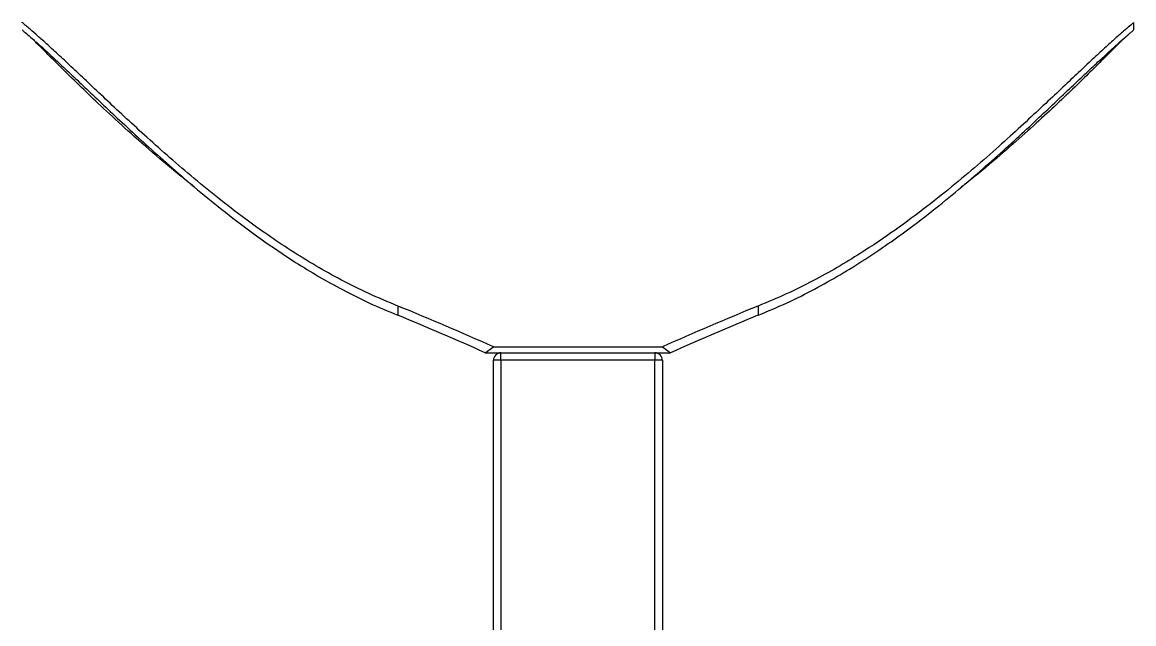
# Model space of a CAD drawing. Header units: millimetres. Extents: x -6549 to -609, y -17178 to -12978.
# Drawn here: x -3705.1 to -3409.1, y -13725.7 to -13565.3 of the extents above; entities that cross this region are included whole.
import ezdxf

# ---------------------------------------------------------------- set-up
doc = ezdxf.new("R2010")
doc.units = ezdxf.units.MM

# ---------------------------------------------------------------- blocks, each defined once
blk = doc.blocks.new('bok')
for p, q in [((-7702.18, -14478.85), (-7702.18, -14476.88)), ((-7898.18, -14552.48), (-7898.18, -14554.95)), ((-7802.27, -14552.48), (-7802.27, -14554.95)), ((-7874.91, -14564.95), (-7872.73, -14563.38)), ((-7872.73, -14563.38), (-7827.73, -14563.38)), ((-7827.73, -14563.38), (-7825.54, -14564.95)), ((-7874.91, -14564.95), (-7870.73, -14564.95)), ((-7870.73, -14566.95), (-7870.73, -14564.95)), ((-7870.73, -14564.95), (-7829.73, -14564.95)), ((-7829.73, -14564.95), (-7829.73, -14566.95)), ((-7829.73, -14564.95), (-7825.54, -14564.95)), ((-7872.73, -15417.95), (-7872.73, -14566.95)), ((-7870.73, -14566.95), (-7872.73, -14566.95)), ((-7870.73, -14566.95), (-7870.73, -15417.95)), ((-7829.73, -14566.95), (-7870.73, -14566.95)), ((-7829.73, -15417.95), (-7829.73, -14566.95)), ((-7827.73, -14566.95), (-7829.73, -14566.95)), ((-7827.73, -14566.95), (-7827.73, -15417.95))]:
    blk.add_line(p, q)
for centre, start, end in [((-7870.73, -14566.95), 90, 180), ((-7829.73, -14566.95), 0, 90)]:
    blk.add_arc(centre, 2, start, end)
for centre, major_axis, start_param, end_param in [((-8311.9, -14878.79), (708.34, 0), 0.902054, 0.94707), ((-7388.56, -14878.79), (708.34, 0), 2.194523, 2.239539), ((-8311.9, -14878.79), (704.82, 0), 0.902054, 0.943467), ((-7388.56, -14878.79), (704.82, 0), 2.198125, 2.239539)]:
    blk.add_ellipse(centre, major_axis=major_axis, ratio=0.567523, start_param=start_param, end_param=end_param)
for points, knots in [([(-7898.18, -14552.48), (-7900.81, -14551.4), (-7906.06, -14549.23), (-7913.3, -14545.59), (-7920.2, -14541.73), (-7926.74, -14537.7), (-7932.93, -14533.54), (-7939.54, -14528.78), (-7946.42, -14523.49), (-7953.39, -14517.76), (-7959.81, -14512.21), (-7965.74, -14506.9), (-7971.19, -14501.89), (-7976.17, -14497.22), (-7980.7, -14492.94), (-7984.79, -14489.09), (-7988.4, -14485.69), (-7991.55, -14482.8), (-7994.19, -14480.43), (-7996, -14478.85), (-7997.19, -14477.84), (-7997.88, -14477.24), (-7998.27, -14476.91), (-7998.24, -14476.86), (-7998.23, -14476.85)], [0, 0, 0, 0, 0.035292, 0.070655, 0.105981, 0.142856, 0.179767, 0.216657, 0.269254, 0.321903, 0.374517, 0.428527, 0.482571, 0.536586, 0.591995, 0.647437, 0.702847, 0.759515, 0.816219, 0.872881, 0.908903, 0.944924, 0.981183, 1, 1, 1, 1]), ([(-7702.27, -14476.88), (-7702.27, -14476.92), (-7702.27, -14477.02), (-7703.23, -14477.82), (-7704.85, -14479.18), (-7707.06, -14481.14), (-7709.85, -14483.66), (-7713.11, -14486.68), (-7716.82, -14490.17), (-7720.95, -14494.08), (-7725.6, -14498.46), (-7730.78, -14503.29), (-7736.53, -14508.55), (-7742.83, -14514.12), (-7749.7, -14519.96), (-7757.25, -14526.01), (-7765.59, -14532.24), (-7773.65, -14537.68), (-7781.07, -14542.21), (-7787.63, -14545.83), (-7794.63, -14549.33), (-7799.73, -14551.43), (-7802.27, -14552.48)], [0, 0, 0, 0, 0.03702, 0.091547, 0.146038, 0.202148, 0.258298, 0.314414, 0.36874, 0.423096, 0.477422, 0.532931, 0.588474, 0.643978, 0.69858, 0.753176, 0.808699, 0.864205, 0.89784, 0.93147, 0.96574, 1, 1, 1, 1]), ([(-7998.18, -14478.88), (-7998.19, -14478.92), (-7998.19, -14479.02), (-7997.23, -14479.82), (-7995.61, -14481.19), (-7993.39, -14483.16), (-7990.61, -14485.69), (-7987.35, -14488.73), (-7983.64, -14492.24), (-7979.51, -14496.17), (-7974.86, -14500.57), (-7969.69, -14505.43), (-7963.94, -14510.71), (-7957.64, -14516.32), (-7950.77, -14522.19), (-7943.22, -14528.29), (-7934.87, -14534.56), (-7926.81, -14540.04), (-7919.38, -14544.6), (-7912.83, -14548.25), (-7905.83, -14551.77), (-7900.73, -14553.89), (-7898.18, -14554.95)], [0, 0, 0, 0, 0.036999, 0.091496, 0.145956, 0.202042, 0.258168, 0.314259, 0.368554, 0.422879, 0.477174, 0.532655, 0.58817, 0.643645, 0.698326, 0.753003, 0.808607, 0.864195, 0.897833, 0.931466, 0.965738, 1, 1, 1, 1]), ([(-7802.27, -14554.95), (-7799.65, -14553.86), (-7794.39, -14551.67), (-7787.15, -14548), (-7780.25, -14544.12), (-7773.71, -14540.05), (-7767.52, -14535.87), (-7760.9, -14531.07), (-7754.03, -14525.74), (-7747.06, -14519.98), (-7740.63, -14514.39), (-7734.7, -14509.06), (-7729.26, -14504.01), (-7724.27, -14499.32), (-7719.74, -14495.01), (-7715.66, -14491.14), (-7712.04, -14487.72), (-7708.89, -14484.82), (-7706.25, -14482.44), (-7704.44, -14480.85), (-7703.26, -14479.84), (-7702.58, -14479.25), (-7702.19, -14478.91), (-7702.22, -14478.86), (-7702.23, -14478.85)], [0, 0, 0, 0, 0.035322, 0.070717, 0.106073, 0.142978, 0.17992, 0.21684, 0.269468, 0.32215, 0.374797, 0.42884, 0.48292, 0.536968, 0.592379, 0.647822, 0.703233, 0.759909, 0.816622, 0.873292, 0.909209, 0.945126, 0.981279, 1, 1, 1, 1]), ([(-7952.43, -14520.72), (-7953.76, -14519.67), (-7958.17, -14516.19), (-7964.64, -14510.63), (-7971.91, -14504.17), (-7977.79, -14498.69), (-7982.55, -14494.14), (-7986.38, -14490.41), (-7989.7, -14487.12), (-7992.47, -14484.35), (-7994.48, -14482.33), (-7995.35, -14481.48), (-7995.67, -14481.16)], [0, 0, 0, 0, 0.05393, 0.177996, 0.304489, 0.430985, 0.531437, 0.631957, 0.732411, 0.835351, 0.938362, 1, 1, 1, 1]), ([(-7704.81, -14481.18), (-7705.27, -14481.64), (-7706.41, -14482.76), (-7709.02, -14485.38), (-7712.39, -14488.74), (-7716.21, -14492.5), (-7720.7, -14496.83), (-7725.91, -14501.72), (-7731.84, -14507.14), (-7738.79, -14513.18), (-7744.29, -14517.86), (-7747.9, -14520.65), (-7748.43, -14521.06)], [0, 0, 0, 0, 0.085193, 0.210402, 0.316962, 0.423601, 0.530158, 0.639834, 0.7496, 0.859267, 0.979268, 1, 1, 1, 1])]:
    blk.add_open_spline(points, degree=3, knots=knots)

msp = doc.modelspace()

# ---------------------------------------------------------------- block references
msp.add_blockref('bok', (4293.12, 911.52))

doc.saveas('drawing.dxf')
